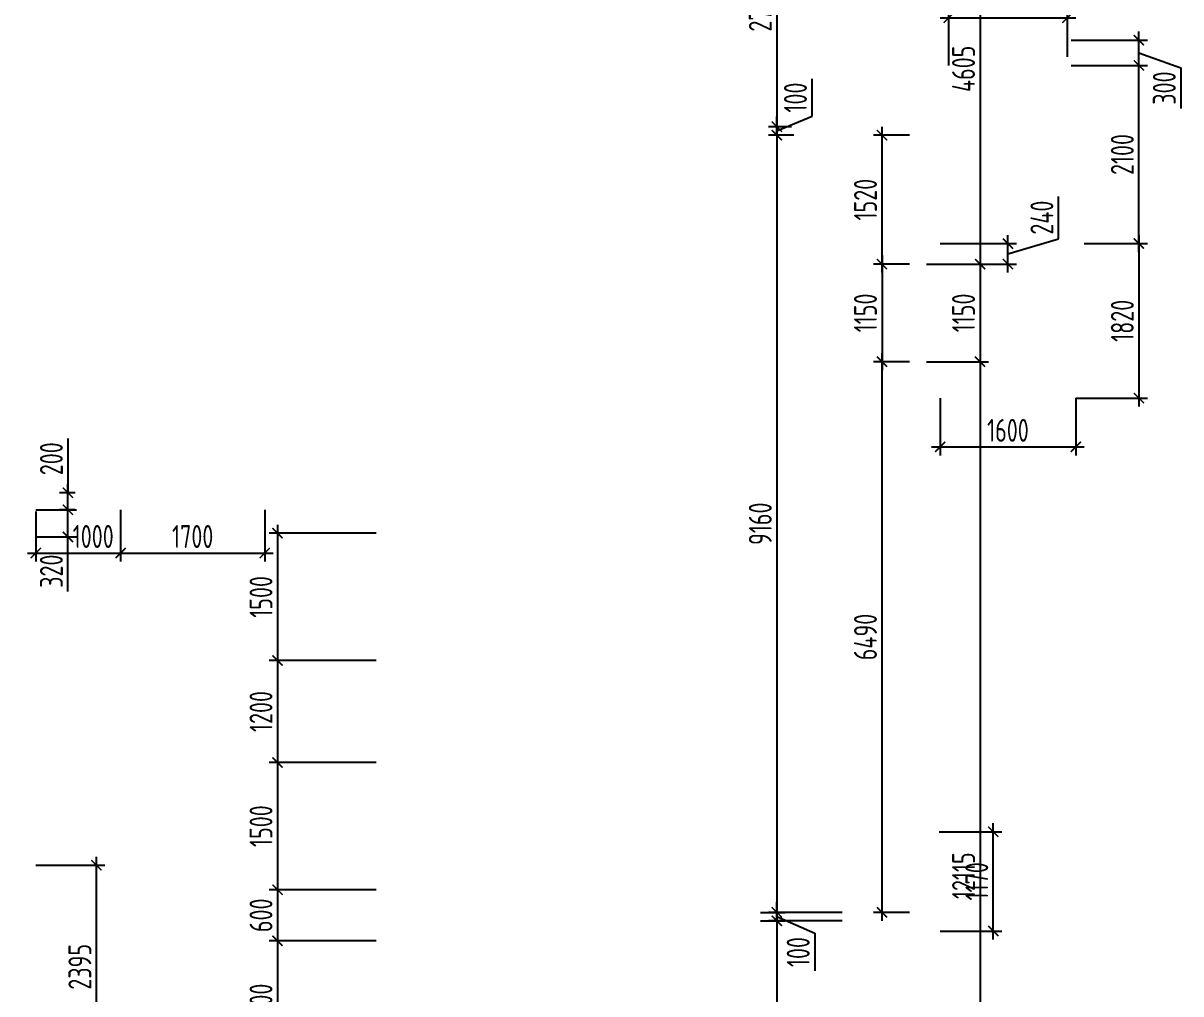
# Model space of a CAD drawing. Header units: millimetres. Extents: x -350007 to 536090, y -888 to 198380.
# Drawn here: x -160289 to -146641, y 69480 to 80921 of the extents above; entities that cross this region are included whole.
import ezdxf

# ---------------------------------------------------------------- set-up
doc = ezdxf.new("R2010")
doc.units = ezdxf.units.MM
doc.layers.add('АР_Размеры нов.', color=15, linetype='Continuous', lineweight=0)
doc.styles.add('ISOCPEUR', font='isocpeur.ttf', dxfattribs={"width": 0.7})
doc.dimstyles.new('R_100', dxfattribs={"dimtxt": 270, "dimasz": 120, "dimexe": 100, "dimexo": 0, "dimgap": 60, "dimtad": 1, "dimdec": 0, "dimrnd": 5, "dimzin": 0, "dimdsep": 46, "dimtxsty": 'ISOCPEUR', "dimblk": 'ARCHTICK', "dimcen": 0, "dimdle": 100, "dimclrd": 256, "dimclre": 256, "dimclrt": 256, "dimadec": 0, "dimazin": 0, "dimtfac": 2, "dimtdec": 0, "dimtofl": 0, "dimtmove": 1, "dimatfit": 3, "dimfxl": 1, "dimtvp": 3, "dimtolj": 1, "dimtzin": 0, "dimarcsym": 0})

# ---------------------------------------------------------------- blocks, each defined once
blk = doc.blocks.new('_ArchTick')
at = {"color": 0, "linetype": 'ByBlock', "const_width": 0.15}
blk.add_lwpolyline([(-0.5, -0.5), (0.5, 0.5)], dxfattribs=at)
blk = doc.blocks.new('*D2776')
at = {"layer": 'АР_Размеры нов.', "lineweight": -2, "ltscale": 100, "transparency": 16777216}
for p, q in [((-159140, 75186), (-159140, 74576)), ((-157440, 75186), (-157440, 74576)), ((-159240, 74676), (-157340, 74676))]:
    blk.add_line(p, q, dxfattribs=at)
at = {"layer": 'АР_Размеры нов.', "lineweight": -2, "ltscale": 100, "transparency": 16777216, "xscale": 120, "yscale": 120, "zscale": 120, "rotation": 180}
blk.add_blockref('_ArchTick', (-159140, 74676), dxfattribs=at)
at = {"layer": 'АР_Размеры нов.', "lineweight": -2, "ltscale": 100, "transparency": 16777216, "xscale": 120, "yscale": 120, "zscale": 120}
blk.add_blockref('_ArchTick', (-157440, 74676), dxfattribs=at)
at = {"layer": 'АР_Размеры нов.', "ltscale": 100, "transparency": 16777216, "insert": (-158290, 74871), "char_height": 270, "attachment_point": 5, "style": 'ISOCPEUR'}
blk.add_mtext('\\A1;1700', dxfattribs=at)
blk = doc.blocks.new('*D2779')
at = {"layer": 'АР_Размеры нов.', "lineweight": -2, "ltscale": 100, "transparency": 16777216}
for p, q in [((-157290, 75009), (-157290, 73309)), ((-156129, 74909), (-157390, 74909)), ((-156129, 73409), (-157390, 73409))]:
    blk.add_line(p, q, dxfattribs=at)
at = {"layer": 'АР_Размеры нов.', "lineweight": -2, "ltscale": 100, "transparency": 16777216, "xscale": 120, "yscale": 120, "zscale": 120}
for p, rotation in [((-157290, 74909), 90), ((-157290, 73409), 270)]:
    blk.add_blockref('_ArchTick', p, dxfattribs=dict(at, rotation=rotation))
at = {"layer": 'АР_Размеры нов.', "ltscale": 100, "transparency": 16777216, "insert": (-157485, 74159), "char_height": 270, "attachment_point": 5, "rotation": 90, "style": 'ISOCPEUR'}
blk.add_mtext('\\A1;1500', dxfattribs=at)
blk = doc.blocks.new('*D2780')
at = {"layer": 'АР_Размеры нов.', "lineweight": -2, "ltscale": 100, "transparency": 16777216}
for p, q in [((-157290, 73509), (-157290, 72107)), ((-156129, 73409), (-157390, 73409)), ((-156129, 72207), (-157390, 72207))]:
    blk.add_line(p, q, dxfattribs=at)
at = {"layer": 'АР_Размеры нов.', "lineweight": -2, "ltscale": 100, "transparency": 16777216, "xscale": 120, "yscale": 120, "zscale": 120}
for p, rotation in [((-157290, 73409), 90), ((-157290, 72207), 270)]:
    blk.add_blockref('_ArchTick', p, dxfattribs=dict(at, rotation=rotation))
at = {"layer": 'АР_Размеры нов.', "ltscale": 100, "transparency": 16777216, "insert": (-157485, 72808), "char_height": 270, "attachment_point": 5, "rotation": 90, "style": 'ISOCPEUR'}
blk.add_mtext('\\A1;1200', dxfattribs=at)
blk = doc.blocks.new('*D2781')
at = {"layer": 'АР_Размеры нов.', "lineweight": -2, "ltscale": 100, "transparency": 16777216}
for p, q in [((-156129, 72207), (-157390, 72207)), ((-157290, 72307), (-157290, 70607)), ((-156129, 70707), (-157390, 70707))]:
    blk.add_line(p, q, dxfattribs=at)
at = {"layer": 'АР_Размеры нов.', "lineweight": -2, "ltscale": 100, "transparency": 16777216, "xscale": 120, "yscale": 120, "zscale": 120}
for p, rotation in [((-157290, 72207), 90), ((-157290, 70707), 270)]:
    blk.add_blockref('_ArchTick', p, dxfattribs=dict(at, rotation=rotation))
at = {"layer": 'АР_Размеры нов.', "ltscale": 100, "transparency": 16777216, "insert": (-157485, 71457), "char_height": 270, "attachment_point": 5, "rotation": 90, "style": 'ISOCPEUR'}
blk.add_mtext('\\A1;1500', dxfattribs=at)
blk = doc.blocks.new('*D2782')
at = {"layer": 'АР_Размеры нов.', "lineweight": -2, "ltscale": 100, "transparency": 16777216}
for p, q in [((-156129, 70707), (-157390, 70707)), ((-157290, 70807), (-157290, 70005)), ((-156129, 70105), (-157390, 70105))]:
    blk.add_line(p, q, dxfattribs=at)
at = {"layer": 'АР_Размеры нов.', "lineweight": -2, "ltscale": 100, "transparency": 16777216, "xscale": 120, "yscale": 120, "zscale": 120}
for p, rotation in [((-157290, 70707), 90), ((-157290, 70105), 270)]:
    blk.add_blockref('_ArchTick', p, dxfattribs=dict(at, rotation=rotation))
at = {"layer": 'АР_Размеры нов.', "ltscale": 100, "transparency": 16777216, "insert": (-157485, 70406), "char_height": 270, "attachment_point": 5, "rotation": 90, "style": 'ISOCPEUR'}
blk.add_mtext('\\A1;600', dxfattribs=at)
blk = doc.blocks.new('*D2783')
at = {"layer": 'АР_Размеры нов.', "lineweight": -2, "ltscale": 100, "transparency": 16777216}
for p, q in [((-157290, 70205), (-157290, 68505)), ((-156129, 70105), (-157390, 70105)), ((-156129, 68605), (-157390, 68605))]:
    blk.add_line(p, q, dxfattribs=at)
at = {"layer": 'АР_Размеры нов.', "lineweight": -2, "ltscale": 100, "transparency": 16777216, "xscale": 120, "yscale": 120, "zscale": 120}
for p, rotation in [((-157290, 70105), 90), ((-157290, 68605), 270)]:
    blk.add_blockref('_ArchTick', p, dxfattribs=dict(at, rotation=rotation))
at = {"layer": 'АР_Размеры нов.', "ltscale": 100, "transparency": 16777216, "insert": (-157485, 69355), "char_height": 270, "attachment_point": 5, "rotation": 90, "style": 'ISOCPEUR'}
blk.add_mtext('\\A1;1500', dxfattribs=at)
blk = doc.blocks.new('*D2791')
at = {"layer": 'АР_Размеры нов.', "lineweight": -2, "ltscale": 100, "transparency": 16777216}
for p, q in [((-149839, 78081), (-150264, 78081)), ((-150164, 78181), (-150164, 76831)), ((-149839, 76931), (-150264, 76931))]:
    blk.add_line(p, q, dxfattribs=at)
at = {"layer": 'АР_Размеры нов.', "lineweight": -2, "ltscale": 100, "transparency": 16777216, "xscale": 120, "yscale": 120, "zscale": 120}
for p, rotation in [((-150164, 78081), 90), ((-150164, 76931), 270)]:
    blk.add_blockref('_ArchTick', p, dxfattribs=dict(at, rotation=rotation))
at = {"layer": 'АР_Размеры нов.', "ltscale": 100, "transparency": 16777216, "insert": (-150359, 77506), "char_height": 270, "attachment_point": 5, "rotation": 90, "style": 'ISOCPEUR'}
blk.add_mtext('\\A1;1150', dxfattribs=at)
blk = doc.blocks.new('*D2696')
at = {"layer": 'АР_Размеры нов.', "lineweight": -2, "ltscale": 100, "transparency": 16777216}
for p, q in [((-160139, 75166), (-160139, 74576)), ((-159140, 75186), (-159140, 74576)), ((-160239, 74676), (-159040, 74676))]:
    blk.add_line(p, q, dxfattribs=at)
at = {"layer": 'АР_Размеры нов.', "lineweight": -2, "ltscale": 100, "transparency": 16777216, "xscale": 120, "yscale": 120, "zscale": 120, "rotation": 180}
blk.add_blockref('_ArchTick', (-160139, 74676), dxfattribs=at)
at = {"layer": 'АР_Размеры нов.', "lineweight": -2, "ltscale": 100, "transparency": 16777216, "xscale": 120, "yscale": 120, "zscale": 120}
blk.add_blockref('_ArchTick', (-159140, 74676), dxfattribs=at)
at = {"layer": 'АР_Размеры нов.', "ltscale": 100, "transparency": 16777216, "insert": (-159463, 74871), "char_height": 270, "attachment_point": 5, "style": 'ISOCPEUR'}
blk.add_mtext('\\A1;1000', dxfattribs=at)
blk = doc.blocks.new('*D2898')
at = {"layer": 'АР_Размеры нов.', "lineweight": -2, "ltscale": 100, "transparency": 16777216}
for p, q in [((-149489, 71391), (-148752, 71391)), ((-148852, 70121), (-148852, 71491)), ((-149479, 70221), (-148752, 70221))]:
    blk.add_line(p, q, dxfattribs=at)
at = {"layer": 'АР_Размеры нов.', "lineweight": -2, "ltscale": 100, "transparency": 16777216, "xscale": 120, "yscale": 120, "zscale": 120}
for p, rotation in [((-148852, 71391), 90), ((-148852, 70221), 270)]:
    blk.add_blockref('_ArchTick', p, dxfattribs=dict(at, rotation=rotation))
at = {"layer": 'АР_Размеры нов.', "ltscale": 100, "transparency": 16777216, "insert": (-149047, 70806), "char_height": 270, "attachment_point": 5, "rotation": 90, "style": 'ISOCPEUR'}
blk.add_mtext('\\A1;1170', dxfattribs=at)
blk = doc.blocks.new('*D2925')
at = {"layer": 'АР_Размеры нов.', "lineweight": -2, "ltscale": 100, "transparency": 16777216}
for p, q in [((-149378, 80423), (-149378, 81084)), ((-147979, 80525), (-147979, 81084)), ((-149478, 80984), (-147879, 80984))]:
    blk.add_line(p, q, dxfattribs=at)
at = {"layer": 'АР_Размеры нов.', "lineweight": -2, "ltscale": 100, "transparency": 16777216, "xscale": 120, "yscale": 120, "zscale": 120, "rotation": 180}
blk.add_blockref('_ArchTick', (-149378, 80984), dxfattribs=at)
at = {"layer": 'АР_Размеры нов.', "lineweight": -2, "ltscale": 100, "transparency": 16777216, "xscale": 120, "yscale": 120, "zscale": 120}
blk.add_blockref('_ArchTick', (-147979, 80984), dxfattribs=at)
at = {"layer": 'АР_Размеры нов.', "ltscale": 100, "transparency": 16777216, "insert": (-148534, 81179), "char_height": 270, "attachment_point": 5, "style": 'ISOCPEUR'}
blk.add_mtext('\\A1;1400', dxfattribs=at)
blk = doc.blocks.new('*D2926')
at = {"layer": 'АР_Размеры нов.', "lineweight": -2, "ltscale": 100, "transparency": 16777216}
for p, q in [((-147136, 78423), (-147136, 76403)), ((-147779, 78323), (-147036, 78323)), ((-147879, 76503), (-147036, 76503))]:
    blk.add_line(p, q, dxfattribs=at)
at = {"layer": 'АР_Размеры нов.', "lineweight": -2, "ltscale": 100, "transparency": 16777216, "xscale": 120, "yscale": 120, "zscale": 120}
for p, rotation in [((-147136, 78323), 90), ((-147136, 76503), 270)]:
    blk.add_blockref('_ArchTick', p, dxfattribs=dict(at, rotation=rotation))
at = {"layer": 'АР_Размеры нов.', "ltscale": 100, "transparency": 16777216, "insert": (-147331, 77413), "char_height": 270, "attachment_point": 5, "rotation": 90, "style": 'ISOCPEUR'}
blk.add_mtext('\\A1;1820', dxfattribs=at)
blk = doc.blocks.new('*D2937')
at = {"layer": 'АР_Размеры нов.', "lineweight": -2, "ltscale": 100, "transparency": 16777216}
for p, q in [((-149479, 76503), (-149479, 75827)), ((-147879, 76503), (-147879, 75827)), ((-149579, 75927), (-147779, 75927))]:
    blk.add_line(p, q, dxfattribs=at)
at = {"layer": 'АР_Размеры нов.', "lineweight": -2, "ltscale": 100, "transparency": 16777216, "xscale": 120, "yscale": 120, "zscale": 120, "rotation": 180}
blk.add_blockref('_ArchTick', (-149479, 75927), dxfattribs=at)
at = {"layer": 'АР_Размеры нов.', "lineweight": -2, "ltscale": 100, "transparency": 16777216, "xscale": 120, "yscale": 120, "zscale": 120}
blk.add_blockref('_ArchTick', (-147879, 75927), dxfattribs=at)
at = {"layer": 'АР_Размеры нов.', "ltscale": 100, "transparency": 16777216, "insert": (-148679, 76122), "char_height": 270, "attachment_point": 5, "style": 'ISOCPEUR'}
blk.add_mtext('\\A1;1600', dxfattribs=at)
blk = doc.blocks.new('*D2940')
at = {"layer": 'АР_Размеры нов.', "lineweight": -2, "ltscale": 100, "transparency": 16777216}
for p, q in [((-147136, 78223), (-147136, 80523)), ((-147779, 80423), (-147036, 80423)), ((-147779, 78323), (-147036, 78323))]:
    blk.add_line(p, q, dxfattribs=at)
at = {"layer": 'АР_Размеры нов.', "lineweight": -2, "ltscale": 100, "transparency": 16777216, "xscale": 120, "yscale": 120, "zscale": 120}
for p, rotation in [((-147136, 80423), 90), ((-147136, 78323), 270)]:
    blk.add_blockref('_ArchTick', p, dxfattribs=dict(at, rotation=rotation))
at = {"layer": 'АР_Размеры нов.', "ltscale": 100, "transparency": 16777216, "insert": (-147331, 79373), "char_height": 270, "attachment_point": 5, "rotation": 90, "style": 'ISOCPEUR'}
blk.add_mtext('\\A1;2100', dxfattribs=at)
blk = doc.blocks.new('*D2973')
at = {"layer": 'АР_Размеры нов.', "lineweight": -2, "ltscale": 100, "transparency": 16777216}
for p, q in [((-147136, 80323), (-147136, 80821)), ((-147933, 80721), (-147036, 80721)), ((-147136, 80572), (-146641, 80396)), ((-147933, 80423), (-147036, 80423)), ((-146641, 80396), (-146641, 79917))]:
    blk.add_line(p, q, dxfattribs=at)
at = {"layer": 'АР_Размеры нов.', "lineweight": -2, "ltscale": 100, "transparency": 16777216, "xscale": 120, "yscale": 120, "zscale": 120}
for p, rotation in [((-147136, 80721), 90), ((-147136, 80423), 270)]:
    blk.add_blockref('_ArchTick', p, dxfattribs=dict(at, rotation=rotation))
at = {"layer": 'АР_Размеры нов.', "ltscale": 100, "transparency": 16777216, "insert": (-146836, 80156), "char_height": 270, "attachment_point": 5, "rotation": 90, "style": 'ISOCPEUR'}
blk.add_mtext('\\A1;300', dxfattribs=at)
blk = doc.blocks.new('*D1865')
at = {"layer": 'АР_Размеры нов.', "lineweight": -2, "ltscale": 500, "transparency": 16777216}
for p, q in [((-151404, 82586), (-151404, 79601)), ((-151094, 82486), (-151504, 82486)), ((-151276, 79701), (-151504, 79701))]:
    blk.add_line(p, q, dxfattribs=at)
at = {"layer": 'АР_Размеры нов.', "lineweight": -2, "ltscale": 500, "transparency": 16777216, "xscale": 120, "yscale": 120, "zscale": 120}
for p, rotation in [((-151404, 82486), 90), ((-151404, 79701), 270)]:
    blk.add_blockref('_ArchTick', p, dxfattribs=dict(at, rotation=rotation))
at = {"layer": 'АР_Размеры нов.', "lineweight": 13, "ltscale": 500, "transparency": 16777216, "insert": (-151599, 81093), "char_height": 270, "attachment_point": 5, "rotation": 90, "style": 'ISOCPEUR'}
blk.add_mtext('\\A1;2785', dxfattribs=at)
blk = doc.blocks.new('*D1866')
at = {"layer": 'АР_Размеры нов.', "lineweight": -2, "ltscale": 500, "transparency": 16777216}
for p, q in [((-151204, 79601), (-151504, 79601)), ((-151404, 79701), (-151404, 70341)), ((-150635, 70441), (-151504, 70441))]:
    blk.add_line(p, q, dxfattribs=at)
at = {"layer": 'АР_Размеры нов.', "lineweight": -2, "ltscale": 500, "transparency": 16777216, "xscale": 120, "yscale": 120, "zscale": 120}
for p, rotation in [((-151404, 79601), 90), ((-151404, 70441), 270)]:
    blk.add_blockref('_ArchTick', p, dxfattribs=dict(at, rotation=rotation))
at = {"layer": 'АР_Размеры нов.', "lineweight": 13, "ltscale": 500, "transparency": 16777216, "insert": (-151599, 75021), "char_height": 270, "attachment_point": 5, "rotation": 90, "style": 'ISOCPEUR'}
blk.add_mtext('\\A1;9160', dxfattribs=at)
blk = doc.blocks.new('*D1867')
at = {"layer": 'АР_Размеры нов.', "lineweight": -2, "ltscale": 500, "transparency": 16777216}
for p, q in [((-151404, 70441), (-151404, 64716)), ((-150635, 70341), (-151504, 70341)), ((-151004, 64816), (-151504, 64816))]:
    blk.add_line(p, q, dxfattribs=at)
at = {"layer": 'АР_Размеры нов.', "lineweight": -2, "ltscale": 500, "transparency": 16777216, "xscale": 120, "yscale": 120, "zscale": 120}
for p, rotation in [((-151404, 70341), 90), ((-151404, 64816), 270)]:
    blk.add_blockref('_ArchTick', p, dxfattribs=dict(at, rotation=rotation))
at = {"layer": 'АР_Размеры нов.', "lineweight": 13, "ltscale": 500, "transparency": 16777216, "insert": (-151599, 67578), "char_height": 270, "attachment_point": 5, "rotation": 90, "style": 'ISOCPEUR'}
blk.add_mtext('\\A1;5525', dxfattribs=at)
blk = doc.blocks.new('*D1879')
at = {"layer": 'АР_Размеры нов.', "lineweight": -2, "ltscale": 500, "transparency": 16777216}
for p, q in [((-149839, 79601), (-150264, 79601)), ((-150164, 77981), (-150164, 79701)), ((-149839, 78081), (-150264, 78081))]:
    blk.add_line(p, q, dxfattribs=at)
at = {"layer": 'АР_Размеры нов.', "lineweight": -2, "ltscale": 500, "transparency": 16777216, "xscale": 120, "yscale": 120, "zscale": 120}
for p, rotation in [((-150164, 79601), 90), ((-150164, 78081), 270)]:
    blk.add_blockref('_ArchTick', p, dxfattribs=dict(at, rotation=rotation))
at = {"layer": 'АР_Размеры нов.', "lineweight": 13, "ltscale": 500, "transparency": 16777216, "insert": (-150359, 78841), "char_height": 270, "attachment_point": 5, "rotation": 90, "style": 'ISOCPEUR'}
blk.add_mtext('\\A1;1520', dxfattribs=at)
blk = doc.blocks.new('*D1880')
at = {"layer": 'АР_Размеры нов.', "lineweight": -2, "ltscale": 500, "transparency": 16777216}
for p, q in [((-150989, 79823), (-150989, 80265)), ((-151404, 79651), (-150989, 79823)), ((-151404, 79701), (-151404, 79821)), ((-151230, 79701), (-151504, 79701)), ((-151230, 79601), (-151504, 79601)), ((-151404, 79601), (-151404, 79701)), ((-151404, 79601), (-151404, 79481))]:
    blk.add_line(p, q, dxfattribs=at)
at = {"layer": 'АР_Размеры нов.', "lineweight": -2, "ltscale": 500, "transparency": 16777216, "xscale": 120, "yscale": 120, "zscale": 120}
for p, rotation in [((-151404, 79701), 270), ((-151404, 79601), 90)]:
    blk.add_blockref('_ArchTick', p, dxfattribs=dict(at, rotation=rotation))
at = {"layer": 'АР_Размеры нов.', "lineweight": 13, "ltscale": 500, "transparency": 16777216, "insert": (-151184, 80044), "char_height": 270, "attachment_point": 5, "rotation": 90, "style": 'ISOCPEUR'}
blk.add_mtext('\\A1;100', dxfattribs=at)
blk = doc.blocks.new('*D1881')
at = {"layer": 'АР_Размеры нов.', "lineweight": -2, "ltscale": 500, "transparency": 16777216}
for p, q in [((-151404, 70441), (-151404, 70561)), ((-151597, 70441), (-151304, 70441)), ((-151404, 70341), (-151404, 70441)), ((-151597, 70341), (-151304, 70341)), ((-151404, 70391), (-150957, 70194)), ((-151404, 70341), (-151404, 70221)), ((-150957, 70194), (-150957, 69752))]:
    blk.add_line(p, q, dxfattribs=at)
at = {"layer": 'АР_Размеры нов.', "lineweight": -2, "ltscale": 500, "transparency": 16777216, "xscale": 120, "yscale": 120, "zscale": 120}
for p, rotation in [((-151404, 70441), 270), ((-151404, 70341), 90)]:
    blk.add_blockref('_ArchTick', p, dxfattribs=dict(at, rotation=rotation))
at = {"layer": 'АР_Размеры нов.', "lineweight": 13, "ltscale": 500, "transparency": 16777216, "insert": (-151152, 69973), "char_height": 270, "attachment_point": 5, "rotation": 90, "style": 'ISOCPEUR'}
blk.add_mtext('\\A1;100', dxfattribs=at)
blk = doc.blocks.new('*D1977')
at = {"layer": 'АР_Размеры нов.', "lineweight": -2, "ltscale": 500, "transparency": 16777216}
for p, q in [((-160139, 70996), (-159325, 70996)), ((-159425, 68502), (-159425, 71096)), ((-160139, 68602), (-159325, 68602))]:
    blk.add_line(p, q, dxfattribs=at)
at = {"layer": 'АР_Размеры нов.', "lineweight": -2, "ltscale": 500, "transparency": 16777216, "xscale": 120, "yscale": 120, "zscale": 120}
for p, rotation in [((-159425, 70996), 90), ((-159425, 68602), 270)]:
    blk.add_blockref('_ArchTick', p, dxfattribs=dict(at, rotation=rotation))
at = {"layer": 'АР_Размеры нов.', "lineweight": 13, "ltscale": 500, "transparency": 16777216, "insert": (-159620, 69799), "char_height": 270, "attachment_point": 5, "rotation": 90, "style": 'ISOCPEUR'}
blk.add_mtext('\\A1;2395', dxfattribs=at)
blk = doc.blocks.new('*D2013')
at = {"layer": 'АР_Размеры нов.', "lineweight": -2, "ltscale": 500, "transparency": 16777216}
for p, q in [((-159761, 76027), (-159761, 75386)), ((-159761, 75086), (-159761, 75486)), ((-159674, 75386), (-159861, 75386)), ((-159674, 75186), (-159861, 75186))]:
    blk.add_line(p, q, dxfattribs=at)
at = {"layer": 'АР_Размеры нов.', "lineweight": -2, "ltscale": 500, "transparency": 16777216, "xscale": 120, "yscale": 120, "zscale": 120}
for p, rotation in [((-159761, 75386), 90), ((-159761, 75186), 270)]:
    blk.add_blockref('_ArchTick', p, dxfattribs=dict(at, rotation=rotation))
at = {"layer": 'АР_Размеры нов.', "lineweight": 13, "ltscale": 500, "transparency": 16777216, "insert": (-159956, 75787), "char_height": 270, "attachment_point": 5, "rotation": 90, "style": 'ISOCPEUR'}
blk.add_mtext('\\A1;200', dxfattribs=at)
blk = doc.blocks.new('*D2196')
at = {"layer": 'АР_Размеры нов.', "lineweight": -2, "ltscale": 500, "transparency": 16777216}
for p, q in [((-159761, 74766), (-159761, 75286)), ((-160139, 75186), (-159661, 75186)), ((-160139, 74866), (-159661, 74866)), ((-159761, 74223), (-159761, 74866))]:
    blk.add_line(p, q, dxfattribs=at)
at = {"layer": 'АР_Размеры нов.', "lineweight": -2, "ltscale": 500, "transparency": 16777216, "xscale": 120, "yscale": 120, "zscale": 120}
for p, rotation in [((-159761, 75186), 90), ((-159761, 74866), 270)]:
    blk.add_blockref('_ArchTick', p, dxfattribs=dict(at, rotation=rotation))
at = {"layer": 'АР_Размеры нов.', "lineweight": 13, "ltscale": 500, "transparency": 16777216, "insert": (-159956, 74462), "char_height": 270, "attachment_point": 5, "rotation": 90, "style": 'ISOCPEUR'}
blk.add_mtext('\\A1;320', dxfattribs=at)
blk = doc.blocks.new('*D7147')
at = {"layer": 'АР_Размеры нов.', "lineweight": -2, "transparency": 16777216}
for p, q in [((-149008, 82786), (-149008, 77981)), ((-149639, 82686), (-148908, 82686)), ((-149639, 78081), (-148908, 78081))]:
    blk.add_line(p, q, dxfattribs=at)
at = {"layer": 'АР_Размеры нов.', "lineweight": -2, "transparency": 16777216, "xscale": 120, "yscale": 120, "zscale": 120}
for p, rotation in [((-149008, 82686), 90), ((-149008, 78081), 270)]:
    blk.add_blockref('_ArchTick', p, dxfattribs=dict(at, rotation=rotation))
at = {"layer": 'АР_Размеры нов.', "transparency": 16777216, "insert": (-149203, 80383), "char_height": 270, "attachment_point": 5, "rotation": 90, "style": 'ISOCPEUR'}
blk.add_mtext('\\A1;4605', dxfattribs=at)
blk = doc.blocks.new('*D7148')
at = {"layer": 'АР_Размеры нов.', "lineweight": -2, "transparency": 16777216}
for p, q in [((-149639, 78081), (-148908, 78081)), ((-149008, 78181), (-149008, 76831)), ((-149639, 76931), (-148908, 76931))]:
    blk.add_line(p, q, dxfattribs=at)
at = {"layer": 'АР_Размеры нов.', "lineweight": -2, "transparency": 16777216, "xscale": 120, "yscale": 120, "zscale": 120}
for p, rotation in [((-149008, 78081), 90), ((-149008, 76931), 270)]:
    blk.add_blockref('_ArchTick', p, dxfattribs=dict(at, rotation=rotation))
at = {"layer": 'АР_Размеры нов.', "transparency": 16777216, "insert": (-149203, 77506), "char_height": 270, "attachment_point": 5, "rotation": 90, "style": 'ISOCPEUR'}
blk.add_mtext('\\A1;1150', dxfattribs=at)
blk = doc.blocks.new('*D7149')
at = {"layer": 'АР_Размеры нов.', "lineweight": -2, "transparency": 16777216}
for p, q in [((-149008, 77031), (-149008, 64716)), ((-149639, 76931), (-148908, 76931)), ((-149639, 64816), (-148908, 64816))]:
    blk.add_line(p, q, dxfattribs=at)
at = {"layer": 'АР_Размеры нов.', "lineweight": -2, "transparency": 16777216, "xscale": 120, "yscale": 120, "zscale": 120}
for p, rotation in [((-149008, 76931), 90), ((-149008, 64816), 270)]:
    blk.add_blockref('_ArchTick', p, dxfattribs=dict(at, rotation=rotation))
at = {"layer": 'АР_Размеры нов.', "transparency": 16777216, "insert": (-149203, 70873), "char_height": 270, "attachment_point": 5, "rotation": 90, "style": 'ISOCPEUR'}
blk.add_mtext('\\A1;12115', dxfattribs=at)
blk = doc.blocks.new('*D7155')
at = {"layer": 'АР_Размеры нов.', "lineweight": -2, "transparency": 16777216}
for p, q in [((-150164, 70341), (-150164, 77031)), ((-149839, 76931), (-150264, 76931)), ((-149839, 70441), (-150264, 70441))]:
    blk.add_line(p, q, dxfattribs=at)
at = {"layer": 'АР_Размеры нов.', "lineweight": -2, "transparency": 16777216, "xscale": 120, "yscale": 120, "zscale": 120}
for p, rotation in [((-150164, 76931), 90), ((-150164, 70441), 270)]:
    blk.add_blockref('_ArchTick', p, dxfattribs=dict(at, rotation=rotation))
at = {"layer": 'АР_Размеры нов.', "transparency": 16777216, "insert": (-150359, 73686), "char_height": 270, "attachment_point": 5, "rotation": 90, "style": 'ISOCPEUR'}
blk.add_mtext('\\A1;6490', dxfattribs=at)
blk = doc.blocks.new('*D7176')
at = {"layer": 'АР_Размеры нов.', "lineweight": -2, "transparency": 16777216}
for p, q in [((-148084, 78380), (-148084, 78878)), ((-148679, 77981), (-148679, 78423)), ((-148679, 78202), (-148084, 78380)), ((-149479, 78323), (-148579, 78323)), ((-149639, 78081), (-148579, 78081))]:
    blk.add_line(p, q, dxfattribs=at)
at = {"layer": 'АР_Размеры нов.', "lineweight": -2, "transparency": 16777216, "xscale": 120, "yscale": 120, "zscale": 120}
for p, rotation in [((-148679, 78323), 90), ((-148679, 78081), 270)]:
    blk.add_blockref('_ArchTick', p, dxfattribs=dict(at, rotation=rotation))
at = {"layer": 'АР_Размеры нов.', "transparency": 16777216, "insert": (-148279, 78629), "char_height": 270, "attachment_point": 5, "rotation": 90, "style": 'ISOCPEUR'}
blk.add_mtext('\\A1;240', dxfattribs=at)
blk = doc.blocks.new('*D7185')
at = {"layer": 'АР_Размеры нов.', "lineweight": -2, "transparency": 16777216}
for p, q in [((-152915, 120873), (-152915, 121315)), ((-153510, 120695), (-152915, 120873)), ((-153510, 120521), (-153510, 120869)), ((-154304, 120769), (-153410, 120769)), ((-154464, 120621), (-153410, 120621)), ((-280686, 59785), (-280686, 60786)), ((-281179, 60686), (-280586, 60686)), ((-281179, 59885), (-280586, 59885))]:
    blk.add_line(p, q, dxfattribs=at)
at = {"layer": 'АР_Размеры нов.', "lineweight": -2, "transparency": 16777216, "xscale": 120, "yscale": 120, "zscale": 120}
for p, rotation in [((-153510, 120769), 90), ((-153510, 120621), 270), ((-280686, 60686), 90), ((-280686, 59885), 270)]:
    blk.add_blockref('_ArchTick', p, dxfattribs=dict(at, rotation=rotation))
at = {"layer": 'АР_Размеры нов.', "transparency": 16777216, "char_height": 270, "attachment_point": 5, "rotation": 90, "style": 'ISOCPEUR'}
for s, insert in [('\\A1;150', (-153110, 121094)), ('\\A1;800', (-280881, 60286))]:
    blk.add_mtext(s, dxfattribs=dict(at, insert=insert))

msp = doc.modelspace()

# ---------------------------------------------------------------- dimensions: what is measured, and where the dimension line sits
at = {"layer": 'АР_Размеры нов.'}
for base, p1, p2, picture, middle in [((-153510.4, 120769.1), (-154463.9, 120620.7), (-154303.9, 120769.1), '*D7185', (-153110.4, 120933.4)), ((-280686, 60686.4), (-281179, 59884.7), (-281179, 60686.4), '*D7185', (-280881, 60285.5)), ((-149008.5, 78080.7), (-149638.9, 82685.7), (-149638.6, 78080.7), '*D7147', (-149203.5, 80383.2)), ((-148678.9, 78322.6), (-149638.9, 78080.7), (-149478.9, 78322.6), '*D7176', (-148278.9, 78440.2)), ((-149008.5, 76930.7), (-149638.6, 78080.7), (-149638.6, 76930.7), '*D7148', (-149203.5, 77505.7)), ((-150163.9, 76930.7), (-149838.9, 70440.7), (-149838.9, 76930.7), '*D7155', (-150358.9, 73685.7)), ((-149008.5, 64815.7), (-149638.6, 76930.7), (-149638.9, 64815.7), '*D7149', (-149203.5, 70873.2))]:
    dim = msp.add_linear_dim(base=base, p1=p1, p2=p2, angle=90, dimstyle='R_100', override={"dimpost": '\\X'}, dxfattribs=at)
    dim.commit()
    dim.dimension.update_dxf_attribs({"geometry": picture, "text_midpoint": middle})
at = {"layer": 'АР_Размеры нов.', "lineweight": 13, "ltscale": 500}
for base, p1, p2, override, picture, middle in [((-151404, 79700.7), (-151093.5, 82485.7), (-151276.3, 79700.7), {"dimpost": '\\X'}, '*D1865', (-151599, 81093.2)), ((-151404, 70440.7), (-151204.2, 79600.7), (-150635.1, 70440.7), {"dimpost": '\\X'}, '*D1866', (-151599, 75020.7)), ((-150163.9, 79600.7), (-149838.9, 78080.7), (-149838.9, 79600.7), {"dimpost": '\\X', "dimfxl": 2.5, "dimarcsym": 1}, '*D1879', (-150358.9, 78840.7)), ((-159425.2, 70995.7), (-160138.8, 68601.9), (-160138.9, 70995.7), {"dimpost": '\\X'}, '*D1977', (-159620.2, 69798.8)), ((-151404, 64815.7), (-150635.1, 70340.7), (-151004.3, 64815.7), {"dimpost": '\\X'}, '*D1867', (-151599, 67578.2))]:
    dim = msp.add_linear_dim(base=base, p1=p1, p2=p2, angle=90, dimstyle='R_100', override=override, dxfattribs=at)
    dim.commit()
    dim.dimension.update_dxf_attribs({"geometry": picture, "text_midpoint": middle})
at = {"layer": 'АР_Размеры нов.', "ltscale": 100}
for base, p1, p2, picture, middle in [((-147979.2, 80984.4), (-149378.5, 80422.6), (-147979.2, 80525.3), '*D2925', (-148534, 80984.4)), ((-159139.7, 74676), (-160138.9, 75165.7), (-159139.7, 75185.8), '*D2696', (-159463.5, 74676))]:
    dim = msp.add_linear_dim(base=base, p1=p1, p2=p2, dimstyle='R_100', override={"dimpost": '\\X', "dimfxl": 2.5, "dimarcsym": 1}, dxfattribs=at)
    dim.commit()
    dim.dimension.update_dxf_attribs({"geometry": picture, "text_midpoint": middle, "dimtype": 160})
dim = msp.add_linear_dim(base=(-147135.6, 80721.5), p1=(-147932.7, 80422.6), p2=(-147932.7, 80721.5), angle=90, dimstyle='R_100', override={"dimpost": '\\X', "dimfxl": 300, "dimarcsym": 1}, dxfattribs=at)
dim.commit()
dim.dimension.update_dxf_attribs({"geometry": '*D2973', "text_midpoint": (-146641, 80336), "dimtype": 160})
for base, p1, p2, picture, middle in [((-147135.6, 80422.6), (-147778.9, 78322.6), (-147778.9, 80422.6), '*D2940', (-147330.6, 79372.6)), ((-147135.6, 76503), (-147778.9, 78322.6), (-147879, 76503), '*D2926', (-147330.6, 77412.8)), ((-150163.9, 76930.7), (-149838.9, 78080.7), (-149838.9, 76930.7), '*D2791', (-150358.9, 77505.7)), ((-157290.2, 73409.5), (-156128.9, 74909.5), (-156128.9, 73409.5), '*D2779', (-157485.2, 74159.5)), ((-157290.2, 72207.2), (-156128.9, 73409.5), (-156128.9, 72207.2), '*D2780', (-157485.2, 72808.3)), ((-157290.2, 70707.2), (-156128.9, 72207.2), (-156128.9, 70707.2), '*D2781', (-157485.2, 71457.2)), ((-148852.1, 71390.7), (-149478.9, 70220.7), (-149488.9, 71390.7), '*D2898', (-149047.1, 70805.7)), ((-157290.2, 70105), (-156128.9, 70707.2), (-156128.9, 70105), '*D2782', (-157485.2, 70406.1)), ((-157290.2, 68605), (-156128.9, 70105), (-156128.9, 68605), '*D2783', (-157485.2, 69355))]:
    dim = msp.add_linear_dim(base=base, p1=p1, p2=p2, angle=90, dimstyle='R_100', override={"dimpost": '\\X', "dimfxl": 2.5, "dimarcsym": 1}, dxfattribs=at)
    dim.commit()
    dim.dimension.update_dxf_attribs({"geometry": picture, "text_midpoint": middle})
at = {"layer": 'АР_Размеры нов.', "lineweight": 13, "ltscale": 500}
for base, p1, p2, picture, middle in [((-151404, 79700.7), (-151230, 79600.7), (-151230, 79700.7), '*D1880', (-150988.9, 79883.4)), ((-159761.3, 75385.7), (-159673.6, 75185.7), (-159673.6, 75385.7), '*D2013', (-159682.9, 75787.2)), ((-159761.3, 75185.7), (-160138.9, 74865.7), (-160138.9, 75185.7), '*D2196', (-159478.7, 74462.3)), ((-151404, 70440.7), (-151597.2, 70340.7), (-151597.2, 70440.7), '*D1881', (-150957.5, 70133.5))]:
    dim = msp.add_linear_dim(base=base, p1=p1, p2=p2, angle=90, dimstyle='R_100', override={"dimpost": '\\X'}, dxfattribs=at)
    dim.commit()
    dim.dimension.update_dxf_attribs({"geometry": picture, "text_midpoint": middle, "dimtype": 160})
at = {"layer": 'АР_Размеры нов.', "ltscale": 100}
for base, p1, p2, picture, middle in [((-147879, 75927.1), (-149478.9, 76503), (-147879, 76503), '*D2937', (-148678.9, 76122.1)), ((-157439.7, 74676), (-159139.7, 75185.8), (-157439.7, 75185.8), '*D2776', (-158289.7, 74871))]:
    dim = msp.add_linear_dim(base=base, p1=p1, p2=p2, dimstyle='R_100', override={"dimpost": '\\X', "dimfxl": 2.5, "dimarcsym": 1}, dxfattribs=at)
    dim.commit()
    dim.dimension.update_dxf_attribs({"geometry": picture, "text_midpoint": middle})

doc.saveas('drawing.dxf')
